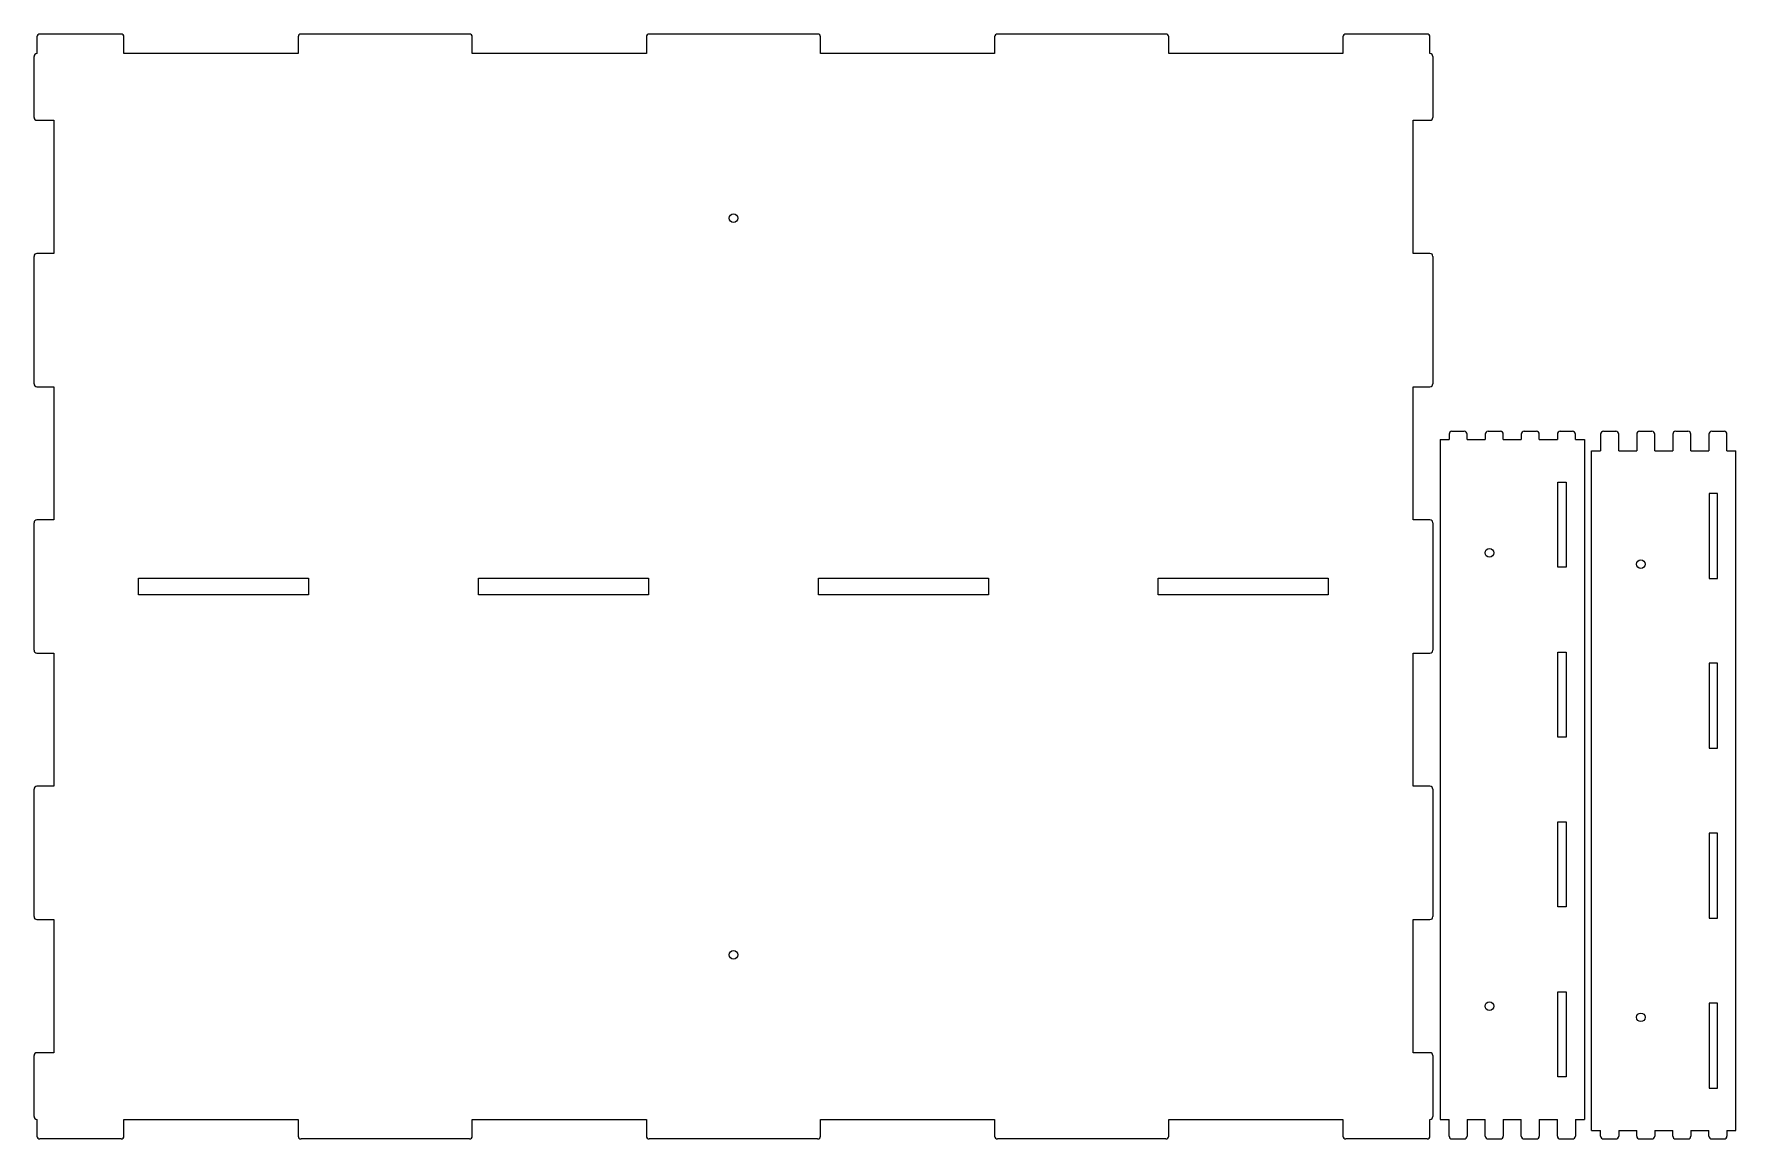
# Model space of a CAD drawing. Header units: millimetres. Extents: x 0 to 1179, y 0 to 766.
import ezdxf

# ---------------------------------------------------------------- set-up
doc = ezdxf.new("R2010")
doc.units = ezdxf.units.MM
doc.layers.add('SheetCutProfiles', color=7, linetype='CONTINUOUS')

msp = doc.modelspace()

# ---------------------------------------------------------------- linework, layer by layer
at = {"layer": 'SheetCutProfiles'}
for p, q in [((2, 764), (2, 752.4)), ((60.325, 766), (4, 766)), ((62.325, 752.4), (62.325, 764)), ((182.975, 764), (182.975, 752.4)), ((301.625, 766), (184.975, 766)), ((303.625, 752.4), (303.625, 764)), ((424.275, 764), (424.275, 752.4)), ((542.925, 766), (426.275, 766)), ((544.925, 752.4), (544.925, 764)), ((665.575, 764), (665.575, 752.4)), ((784.225, 766), (667.575, 766)), ((786.225, 752.4), (786.225, 764)), ((906.875, 764), (906.875, 752.4)), ((965.2, 766), (908.875, 766)), ((967.2, 752.4), (967.2, 764)), ((0, 708.225), (0, 750.4)), ((182.975, 752.4), (62.325, 752.4)), ((424.275, 752.4), (303.625, 752.4)), ((665.575, 752.4), (544.925, 752.4)), ((906.875, 752.4), (786.225, 752.4)), ((969.2, 750.4), (969.2, 708.225)), ((2, 706.225), (13.6, 706.225)), ((13.6, 706.225), (13.6, 613.875)), ((955.6, 706.225), (967.2, 706.225)), ((955.6, 613.875), (955.6, 706.225)), ((13.6, 613.875), (2, 613.875)), ((967.2, 613.875), (955.6, 613.875)), ((0, 523.525), (0, 611.875)), ((969.2, 611.875), (969.2, 523.525)), ((2, 521.525), (13.6, 521.525)), ((13.6, 521.525), (13.6, 429.175)), ((955.6, 521.525), (967.2, 521.525)), ((955.6, 429.175), (955.6, 521.525)), ((974.2, 484.8), (974.2, 13.6)), ((974.2, 484.8), (980.45, 484.8)), ((980.45, 488.6), (980.45, 484.8)), ((982.45, 490.6), (990.95, 490.6)), ((992.95, 484.8), (992.95, 488.6)), ((992.95, 484.8), (1005.45, 484.8)), ((1005.45, 488.6), (1005.45, 484.8)), ((1007.45, 490.6), (1015.95, 490.6)), ((1017.95, 484.8), (1017.95, 488.6)), ((1017.95, 484.8), (1030.45, 484.8)), ((1030.45, 488.6), (1030.45, 484.8)), ((1032.45, 490.6), (1040.95, 490.6)), ((1042.95, 484.8), (1042.95, 488.6)), ((1042.95, 484.8), (1055.45, 484.8)), ((1055.45, 488.6), (1055.45, 484.8)), ((1057.45, 490.6), (1065.95, 490.6)), ((1067.95, 484.8), (1067.95, 488.6)), ((1067.95, 484.8), (1074.2, 484.8)), ((1074.2, 484.8), (1074.2, 13.6)), ((1085.45, 488.6), (1085.45, 477)), ((1087.45, 490.6), (1095.95, 490.6)), ((1097.95, 477), (1097.95, 488.6)), ((1110.45, 488.6), (1110.45, 477)), ((1112.45, 490.6), (1120.95, 490.6)), ((1122.95, 477), (1122.95, 488.6)), ((1135.45, 488.6), (1135.45, 477)), ((1137.45, 490.6), (1145.95, 490.6)), ((1147.95, 477), (1147.95, 488.6)), ((1160.45, 488.6), (1160.45, 477)), ((1162.45, 490.6), (1170.95, 490.6)), ((1172.95, 477), (1172.95, 488.6)), ((1079.2, 477), (1085.45, 477)), ((1079.2, 5.8), (1079.2, 477)), ((1097.95, 477), (1110.45, 477)), ((1122.95, 477), (1135.45, 477)), ((1147.95, 477), (1160.45, 477)), ((1172.95, 477), (1179.2, 477)), ((1179.2, 5.8), (1179.2, 477)), ((1055.7, 396.45), (1055.7, 455.35)), ((1055.7, 455.35), (1061.5, 455.35)), ((1061.5, 455.35), (1061.5, 396.45)), ((1160.7, 447.55), (1160.7, 388.65)), ((1166.5, 447.55), (1160.7, 447.55)), ((1166.5, 388.65), (1166.5, 447.55)), ((0, 338.825), (0, 427.175)), ((13.6, 429.175), (2, 429.175)), ((967.2, 429.175), (955.6, 429.175)), ((969.2, 427.175), (969.2, 338.825)), ((1061.5, 396.45), (1055.7, 396.45)), ((72.475, 377.2), (72.475, 388.8)), ((72.475, 388.8), (190.225, 388.8)), ((190.225, 388.8), (190.225, 377.2)), ((307.975, 377.2), (307.975, 388.8)), ((307.975, 388.8), (425.725, 388.8)), ((425.725, 388.8), (425.725, 377.2)), ((543.475, 377.2), (543.475, 388.8)), ((543.475, 388.8), (661.225, 388.8)), ((661.225, 388.8), (661.225, 377.2)), ((778.975, 377.2), (778.975, 388.8)), ((778.975, 388.8), (896.725, 388.8)), ((896.725, 388.8), (896.725, 377.2)), ((1160.7, 388.65), (1166.5, 388.65)), ((190.225, 377.2), (72.475, 377.2)), ((425.725, 377.2), (307.975, 377.2)), ((661.225, 377.2), (543.475, 377.2)), ((896.725, 377.2), (778.975, 377.2)), ((2, 336.825), (13.6, 336.825)), ((13.6, 336.825), (13.6, 244.475)), ((955.6, 336.825), (967.2, 336.825)), ((955.6, 244.475), (955.6, 336.825)), ((1055.7, 278.65), (1055.7, 337.55)), ((1055.7, 337.55), (1061.5, 337.55)), ((1061.5, 337.55), (1061.5, 278.65)), ((1160.7, 329.75), (1160.7, 270.85)), ((1166.5, 329.75), (1160.7, 329.75)), ((1166.5, 270.85), (1166.5, 329.75)), ((1061.5, 278.65), (1055.7, 278.65)), ((1160.7, 270.85), (1166.5, 270.85)), ((0, 154.125), (0, 242.475)), ((13.6, 244.475), (2, 244.475)), ((967.2, 244.475), (955.6, 244.475)), ((969.2, 242.475), (969.2, 154.125)), ((1055.7, 160.85), (1055.7, 219.75)), ((1055.7, 219.75), (1061.5, 219.75)), ((1061.5, 219.75), (1061.5, 160.85)), ((1160.7, 211.95), (1160.7, 153.05)), ((1166.5, 211.95), (1160.7, 211.95)), ((1166.5, 153.05), (1166.5, 211.95)), ((1061.5, 160.85), (1055.7, 160.85)), ((2, 152.125), (13.6, 152.125)), ((13.6, 152.125), (13.6, 59.775)), ((955.6, 152.125), (967.2, 152.125)), ((955.6, 59.775), (955.6, 152.125)), ((1160.7, 153.05), (1166.5, 153.05)), ((1055.7, 43.05), (1055.7, 101.95)), ((1055.7, 101.95), (1061.5, 101.95)), ((1061.5, 101.95), (1061.5, 43.05)), ((1160.7, 94.15), (1160.7, 35.25)), ((1166.5, 94.15), (1160.7, 94.15)), ((1166.5, 35.25), (1166.5, 94.15)), ((13.6, 59.775), (2, 59.775)), ((967.2, 59.775), (955.6, 59.775)), ((0, 15.6), (0, 57.775)), ((969.2, 57.775), (969.2, 15.6)), ((1061.5, 43.05), (1055.7, 43.05)), ((1160.7, 35.25), (1166.5, 35.25)), ((2, 13.6), (2, 2)), ((62.325, 13.6), (182.975, 13.6)), ((62.325, 2), (62.325, 13.6)), ((182.975, 13.6), (182.975, 2)), ((303.625, 13.6), (424.275, 13.6)), ((303.625, 2), (303.625, 13.6)), ((424.275, 13.6), (424.275, 2)), ((544.925, 13.6), (665.575, 13.6)), ((544.925, 2), (544.925, 13.6)), ((665.575, 13.6), (665.575, 2)), ((786.225, 13.6), (906.875, 13.6)), ((786.225, 2), (786.225, 13.6)), ((906.875, 13.6), (906.875, 2)), ((967.2, 2), (967.2, 13.6)), ((974.2, 13.6), (980.45, 13.6)), ((980.45, 2), (980.45, 13.6)), ((992.95, 13.6), (1005.45, 13.6)), ((992.95, 13.6), (992.95, 2)), ((1005.45, 2), (1005.45, 13.6)), ((1017.95, 13.6), (1030.45, 13.6)), ((1017.95, 13.6), (1017.95, 2)), ((1030.45, 2), (1030.45, 13.6)), ((1042.95, 13.6), (1055.45, 13.6)), ((1042.95, 13.6), (1042.95, 2)), ((1055.45, 2), (1055.45, 13.6)), ((1067.95, 13.6), (1074.2, 13.6)), ((1067.95, 13.6), (1067.95, 2)), ((60.325, 0), (4, 0)), ((301.625, 0), (184.975, 0)), ((542.925, 0), (426.275, 0)), ((784.225, 0), (667.575, 0)), ((965.2, 0), (908.875, 0)), ((982.45, 0), (990.95, 0)), ((1007.45, 0), (1015.95, 0)), ((1032.45, 0), (1040.95, 0)), ((1057.45, 0), (1065.95, 0)), ((1079.2, 5.8), (1085.45, 5.8)), ((1085.45, 2), (1085.45, 5.8)), ((1087.45, 0), (1095.95, 0)), ((1097.95, 5.8), (1097.95, 2)), ((1097.95, 5.8), (1110.45, 5.8)), ((1110.45, 2), (1110.45, 5.8)), ((1112.45, 0), (1120.95, 0)), ((1122.95, 5.8), (1122.95, 2)), ((1122.95, 5.8), (1135.45, 5.8)), ((1135.45, 2), (1135.45, 5.8)), ((1137.45, 0), (1145.95, 0)), ((1147.95, 5.8), (1147.95, 2)), ((1147.95, 5.8), (1160.45, 5.8)), ((1160.45, 2), (1160.45, 5.8)), ((1162.45, 0), (1170.95, 0)), ((1172.95, 5.8), (1172.95, 2)), ((1172.95, 5.8), (1179.2, 5.8))]:
    msp.add_line(p, q, dxfattribs=at)
for centre in [(484.6, 638.333), (1008.35, 406.267), (1113.35, 398.467), (484.6, 127.667), (1008.35, 92.133), (1113.35, 84.333)]:
    msp.add_circle(centre, 3, dxfattribs=at)
for centre, start, end in [((4, 764), 90, 180), ((60.325, 764), 0, 90), ((184.975, 764), 90, 180), ((301.625, 764), 0, 90), ((426.275, 764), 90, 180), ((542.925, 764), 0, 90), ((667.575, 764), 90, 180), ((784.225, 764), 0, 90), ((908.875, 764), 90, 180), ((965.2, 764), 0, 90), ((2, 750.4), 90, 180), ((967.2, 750.4), 0, 90), ((2, 708.225), 180, -90), ((967.2, 708.225), -90, 0), ((2, 611.875), 90, 180), ((967.2, 611.875), 0, 90), ((2, 523.525), 180, -90), ((967.2, 523.525), -90, 0), ((982.45, 488.6), 90, 180), ((990.95, 488.6), 0, 90), ((1007.45, 488.6), 90, 180), ((1015.95, 488.6), 0, 90), ((1032.45, 488.6), 90, 180), ((1040.95, 488.6), 0, 90), ((1057.45, 488.6), 90, 180), ((1065.95, 488.6), 0, 90), ((1087.45, 488.6), 90, 180), ((1095.95, 488.6), 0, 90), ((1112.45, 488.6), 90, 180), ((1120.95, 488.6), 0, 90), ((1137.45, 488.6), 90, 180), ((1145.95, 488.6), 0, 90), ((1162.45, 488.6), 90, 180), ((1170.95, 488.6), 0, 90), ((2, 427.175), 90, 180), ((967.2, 427.175), 0, 90), ((2, 338.825), 180, -90), ((967.2, 338.825), -90, 0), ((2, 242.475), 90, 180), ((967.2, 242.475), 0, 90), ((2, 154.125), 180, -90), ((967.2, 154.125), -90, 0), ((2, 57.775), 90, 180), ((967.2, 57.775), 0, 90), ((2, 15.6), 180, -90), ((967.2, 15.6), -90, 0), ((4, 2), 180, -90), ((60.325, 2), -90, 0), ((184.975, 2), 180, -90), ((301.625, 2), -90, 0), ((426.275, 2), 180, -90), ((542.925, 2), -90, 0), ((667.575, 2), 180, -90), ((784.225, 2), -90, 0), ((908.875, 2), 180, -90), ((965.2, 2), -90, 0), ((982.45, 2), 180, -90), ((990.95, 2), -90, 0), ((1007.45, 2), 180, -90), ((1015.95, 2), -90, 0), ((1032.45, 2), 180, -90), ((1040.95, 2), -90, 0), ((1057.45, 2), 180, -90), ((1065.95, 2), -90, 0), ((1087.45, 2), 180, -90), ((1095.95, 2), -90, 0), ((1112.45, 2), 180, -90), ((1120.95, 2), -90, 0), ((1137.45, 2), 180, -90), ((1145.95, 2), -90, 0), ((1162.45, 2), 180, -90), ((1170.95, 2), -90, 0)]:
    msp.add_arc(centre, 2, start, end, dxfattribs=at)

doc.saveas('drawing.dxf')
